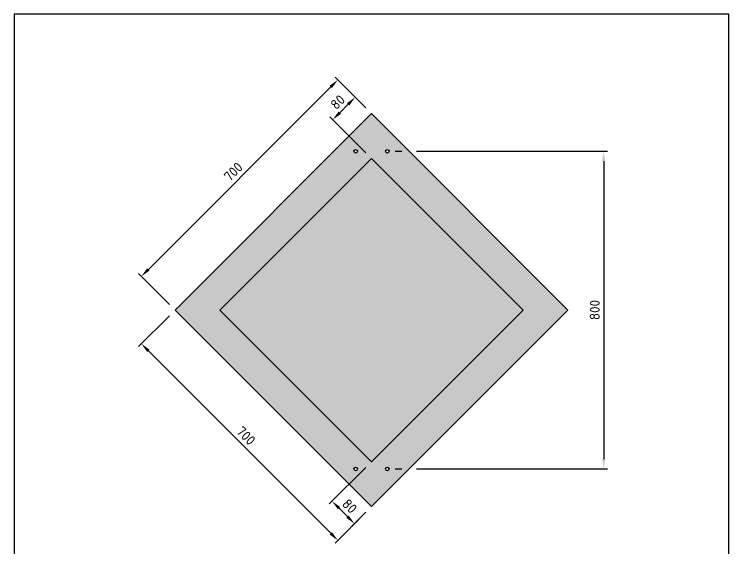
# Model space of a CAD drawing. Header units: millimetres. Extents: x 0 to 1800, y 0 to 2770.
# Drawn here: x 0 to 1800, y 1424 to 2770 of the extents above; entities that cross this region are included whole.
import ezdxf

# ---------------------------------------------------------------- set-up
doc = ezdxf.new("R2010")
doc.units = ezdxf.units.MM
for name, color, linetype in [('DIM-ISO_1-10', 4, 'Continuous'), ('Hjelpelinjer', 41, 'Continuous'), ('RAMME', 7, 'Continuous'), ('Skravur-Sort', 250, 'Continuous')]:
    doc.layers.add(name, color=color, linetype=linetype)
doc.layers.add('Skravur-Gul', color=7, linetype='Continuous', true_color=0xffcc1f)
doc.styles.add('ISO25', font='ISO3098', dxfattribs={"oblique": 0.9})
doc.dimstyles.new('DIM-ISO_1-10', dxfattribs={"dimscale": 10, "dimtxt": 2.5, "dimasz": 2.5, "dimexe": 1, "dimexo": 2, "dimgap": 1, "dimtad": 1, "dimdec": 0, "dimdsep": 46, "dimtxsty": 'ISO25', "dimcen": 0, "dimclrd": 256, "dimclre": 256, "dimclrt": 2, "dimadec": 0, "dimazin": 0, "dimtp": 0.1, "dimtm": 0.1, "dimtfac": 0.71, "dimtdec": 0, "dimtmove": 0, "dimatfit": 3, "dimfxl": 1, "dimtzin": 0, "dimarcsym": 0})

# ---------------------------------------------------------------- blocks, each defined once
blk = doc.blocks.new('*D12')
at = {"layer": 'Defpoints', "color": 0, "transparency": 16777216}
for p in [(815.1, 2604.9), (900, 2520), (405, 2025)]:
    blk.add_point(p, dxfattribs=at)
at = {"layer": 'DIM-ISO_1-10', "lineweight": -2, "transparency": 16777216}
for p, q in [((885.9, 2534.1), (808.1, 2611.9)), ((337.9, 2127.6), (797.5, 2587.2)), ((390.9, 2039.2), (313.1, 2116.9))]:
    blk.add_line(p, q, dxfattribs=at)
at = {"layer": 'DIM-ISO_1-10', "transparency": 16777216}
for points in [[(794.5, 2590.1), (800.4, 2584.2), (815.1, 2604.9)], [(334.9, 2130.5), (340.8, 2124.6), (320.2, 2109.9)]]:
    blk.add_solid(points, dxfattribs=at)
at = {"layer": 'DIM-ISO_1-10', "color": 2, "transparency": 16777216, "insert": (551.7, 2373.3), "char_height": 25, "attachment_point": 5, "rotation": 45, "style": 'ISO25'}
blk.add_mtext('700', dxfattribs=at)
blk = doc.blocks.new('*D13')
at = {"layer": 'Defpoints', "color": 0, "transparency": 16777216}
for p in [(405, 2025), (900, 1530.1), (815.1, 1445.2)]:
    blk.add_point(p, dxfattribs=at)
at = {"layer": 'DIM-ISO_1-10', "lineweight": -2, "transparency": 16777216}
for p, q in [((390.9, 2010.9), (313.1, 1933.1)), ((337.9, 1922.5), (797.5, 1462.9)), ((885.9, 1515.9), (808.1, 1438.1))]:
    blk.add_line(p, q, dxfattribs=at)
at = {"layer": 'DIM-ISO_1-10', "transparency": 16777216}
for points in [[(340.8, 1925.4), (334.9, 1919.5), (320.2, 1940.2)], [(800.4, 1465.8), (794.5, 1459.9), (815.1, 1445.2)]]:
    blk.add_solid(points, dxfattribs=at)
at = {"layer": 'DIM-ISO_1-10', "color": 2, "transparency": 16777216, "insert": (583.6, 1708.6), "char_height": 25, "attachment_point": 5, "rotation": 315, "style": 'ISO25'}
blk.add_mtext('700', dxfattribs=at)
blk = doc.blocks.new('*D14')
at = {"layer": 'Defpoints', "color": 0, "transparency": 16777216}
for p in [(940, 2425), (940, 1625), (1485, 1625)]:
    blk.add_point(p, dxfattribs=at)
at = {"layer": 'DIM-ISO_1-10', "lineweight": -2, "transparency": 16777216}
for p, q in [((960, 2425), (976.2, 2425)), ((1013.7, 2425), (1495, 2425)), ((1485, 2400), (1485, 1650)), ((960, 1625), (976.2, 1625)), ((1013.7, 1625), (1495, 1625))]:
    blk.add_line(p, q, dxfattribs=at)
at = {"layer": 'DIM-ISO_1-10', "transparency": 16777216}
for points in [[(1480.8, 2400), (1489.1, 2400), (1485, 2425)], [(1480.8, 1650), (1489.1, 1650), (1485, 1625)]]:
    blk.add_solid(points, dxfattribs=at)
at = {"layer": 'DIM-ISO_1-10', "color": 2, "transparency": 16777216, "insert": (1462.5, 2025), "char_height": 25, "attachment_point": 5, "rotation": 90, "style": 'ISO25'}
blk.add_mtext('800', dxfattribs=at)
blk = doc.blocks.new('*D17')
at = {"layer": 'Defpoints', "color": 0, "transparency": 16777216}
for p in [(900, 2520), (802.4, 2504.5), (900, 2406.9)]:
    blk.add_point(p, dxfattribs=at)
at = {"layer": 'DIM-ISO_1-10', "lineweight": -2, "transparency": 16777216}
for p, q in [((885.9, 2534.1), (851.9, 2568.1)), ((841.3, 2543.4), (820, 2522.2)), ((885.9, 2421), (795.3, 2511.6))]:
    blk.add_line(p, q, dxfattribs=at)
at = {"layer": 'DIM-ISO_1-10', "transparency": 16777216}
for points in [[(838.3, 2546.3), (844.2, 2540.4), (858.9, 2561.1)], [(817.1, 2525.1), (823, 2519.2), (802.4, 2504.5)]]:
    blk.add_solid(points, dxfattribs=at)
at = {"layer": 'DIM-ISO_1-10', "color": 2, "transparency": 16777216, "insert": (814.7, 2548.7), "char_height": 25, "attachment_point": 5, "rotation": 45, "style": 'ISO25'}
blk.add_mtext('80', dxfattribs=at)
blk = doc.blocks.new('*D18')
at = {"layer": 'Defpoints', "color": 0, "transparency": 16777216}
for p in [(900, 1643.2), (800.6, 1543.8), (900, 1530.1)]:
    blk.add_point(p, dxfattribs=at)
at = {"layer": 'DIM-ISO_1-10', "lineweight": -2, "transparency": 16777216}
for p, q in [((885.9, 1629), (793.5, 1536.7)), ((839.5, 1504.9), (818.3, 1526.1)), ((885.9, 1515.9), (850.1, 1480.1))]:
    blk.add_line(p, q, dxfattribs=at)
at = {"layer": 'DIM-ISO_1-10', "transparency": 16777216}
for points in [[(821.2, 1529), (815.3, 1523.2), (800.6, 1543.8)], [(842.4, 1507.8), (836.5, 1501.9), (857.2, 1487.2)]]:
    blk.add_solid(points, dxfattribs=at)
at = {"layer": 'DIM-ISO_1-10', "color": 2, "transparency": 16777216, "insert": (844.8, 1531.4), "char_height": 25, "attachment_point": 5, "rotation": 315, "style": 'ISO25'}
blk.add_mtext('80', dxfattribs=at)

msp = doc.modelspace()

# ---------------------------------------------------------------- hatches: boundary and pattern name
at = {"layer": 'Skravur-Gul'}
h = msp.add_hatch(color=256, dxfattribs=at)
h.dxf.hatch_style = 1
h.paths.add_polyline_path([(900, 1643.2), (1281.8, 2025), (900, 2406.9), (518.2, 2025)])
at = {"layer": 'Skravur-Sort'}
h = msp.add_hatch(color=256, dxfattribs=at)
h.dxf.hatch_style = 1
h.paths.add_polyline_path([(405, 2025), (900, 1530.1), (1395, 2025), (900, 2520)])
h.paths.add_polyline_path([(900, 2406.9), (1281.8, 2025), (900, 1643.2), (518.2, 2025)], flags=16)
h.paths.add_polyline_path([(855.5, 2425, -1), (864.5, 2425, -1)], flags=16)
h.paths.add_polyline_path([(935.5, 2425, -1), (944.5, 2425, -1)], flags=16)
h.paths.add_polyline_path([(864.5, 1625, -1), (855.5, 1625, -1)], flags=16)
h.paths.add_polyline_path([(944.5, 1625, -1), (935.5, 1625, -1)], flags=16)

# ---------------------------------------------------------------- linework, layer by layer
at = {"layer": 'Hjelpelinjer'}
for points in [[(900, 1530.1), (1395, 2025), (900, 2520), (405, 2025)], [(900, 1643.2), (1281.8, 2025), (900, 2406.9), (518.2, 2025)]]:
    msp.add_lwpolyline(points, close=True, dxfattribs=at)
for centre in [(860, 2425), (940, 2425), (860, 1625), (940, 1625)]:
    msp.add_circle(centre, 4.5, dxfattribs=at)
at = {"layer": 'RAMME'}
msp.add_lwpolyline([(0, 0), (1800, 0), (1800, 2770), (0, 2770)], close=True, dxfattribs=at)

# ---------------------------------------------------------------- dimensions: what is measured, and where the dimension line sits
at = {"layer": 'DIM-ISO_1-10'}
for p2, distance, picture, middle in [((900, 2520), 120, '*D12', (551.7, 2373.3)), ((900, 1530.1), -120, '*D13', (583.6, 1708.6))]:
    dim = msp.add_aligned_dim(p1=(405, 2025), p2=p2, distance=distance, dimstyle='DIM-ISO_1-10', dxfattribs=at)
    dim.commit()
    dim.dimension.update_dxf_attribs({"geometry": picture, "text_midpoint": middle})
for base, p1, p2, angle, picture, middle in [((802.4, 2504.5), (900, 2520), (900, 2406.9), 45, '*D17', (814.7, 2548.7)), ((1485, 1625), (940, 2425), (940, 1625), 90, '*D14', (1462.5, 2025)), ((800.6, 1543.8), (900, 1530.1), (900, 1643.2), 135, '*D18', (844.8, 1531.4))]:
    dim = msp.add_linear_dim(base=base, p1=p1, p2=p2, angle=angle, dimstyle='DIM-ISO_1-10', dxfattribs=at)
    dim.commit()
    dim.dimension.update_dxf_attribs({"geometry": picture, "text_midpoint": middle})

doc.saveas('drawing.dxf')
